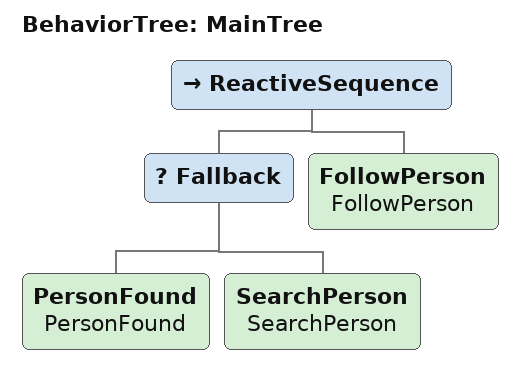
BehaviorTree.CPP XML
<root main_tree_to_execute="MainTree">
    <BehaviorTree ID="MainTree">
        <ReactiveSequence>
            <Fallback>
                <PersonFound name="PersonFound"/>
                <SearchPerson name="SearchPerson"/>
            </Fallback>
            <FollowPerson name="FollowPerson"/>
        </ReactiveSequence>
    </BehaviorTree>
</root>
